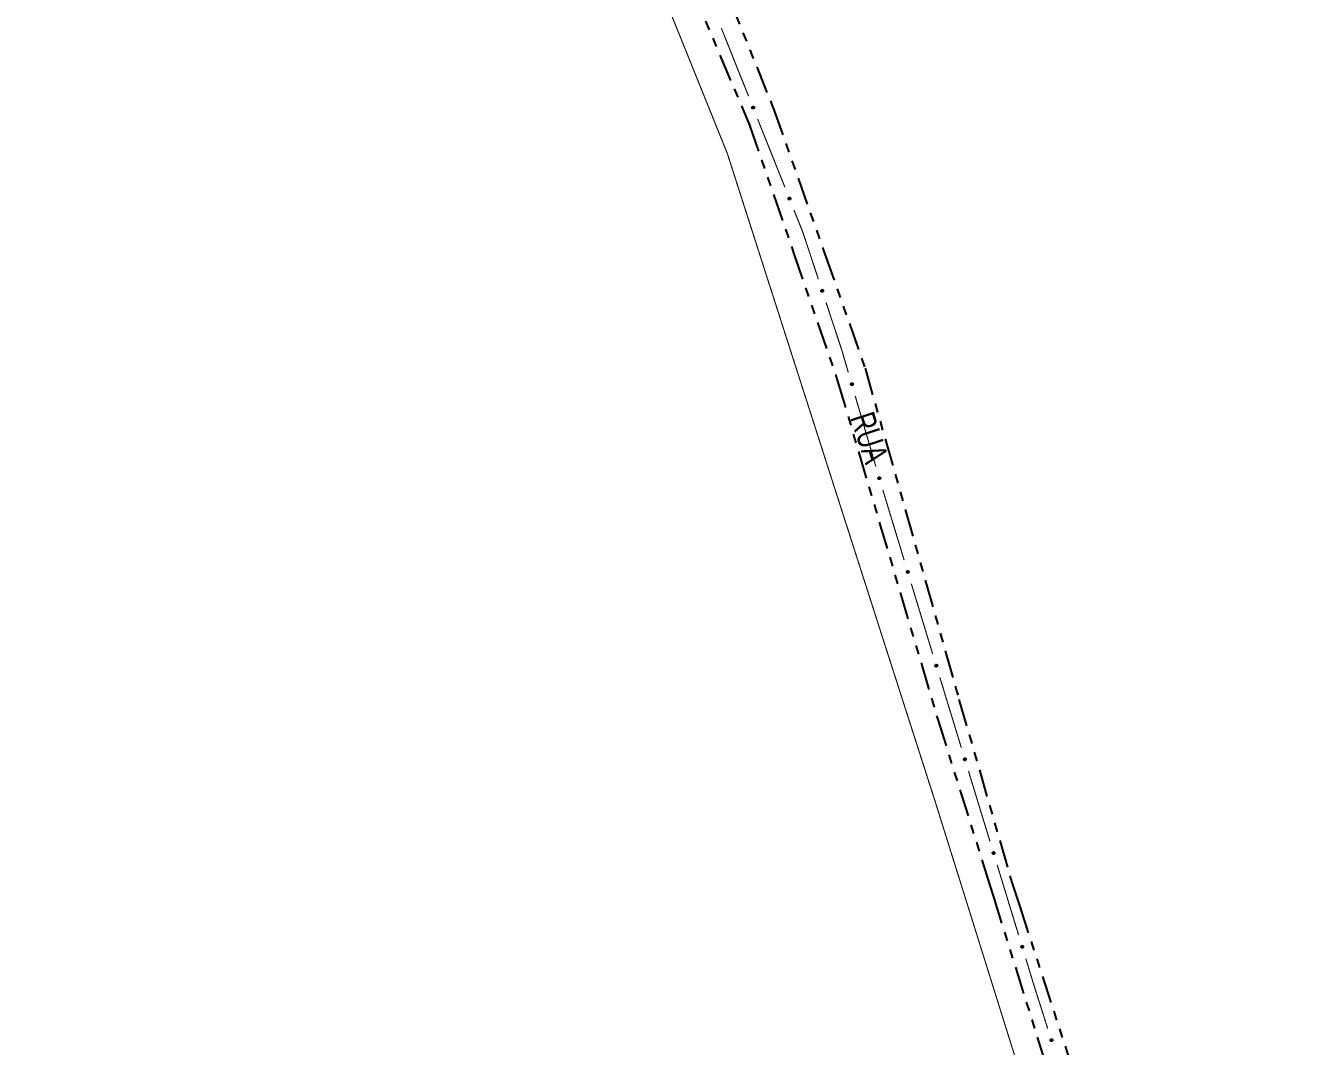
# Model space of a CAD drawing. Extents: x 212200 to 214553, y 4880545 to 4882659.
# Drawn here: x 213496.6 to 213706.3, y 4881930.2 to 4882096.9 of the extents above; entities that cross this region are included whole.
import ezdxf

# ---------------------------------------------------------------- set-up
doc = ezdxf.new("R2010")
doc.units = 0
doc.header["$LTSCALE"] = 1.5
doc.header["$MEASUREMENT"] = 0
doc.linetypes.add('TRACO_25', pattern=[8, 3, -1, 1, -1, 1, -1])
for name, color, linetype in [('RU-QUADRA', 210, 'CONTINUOUS'), ('SV-EIXO-RUA-N-PAV', 6, 'CONTINUOUS'), ('SV-RUA-NAO-PAV', 7, 'CONTINUOUS'), ('SV-TXT-RUA-N-PAV', 7, 'CONTINUOUS')]:
    doc.layers.add(name, color=color, linetype=linetype)
doc.styles.add('ARIAL', font='ARIAL.SHX')

msp = doc.modelspace()

# ---------------------------------------------------------------- linework, layer by layer
at = {"layer": 'RU-QUADRA', "linetype": 'Continuous', "const_width": 0.18, "flags": 128}
msp.add_lwpolyline([(213589.483479, 4882129.917046), (213611.222499, 4882076.068097), (213645.127392, 4881970.364606), (213677.320817, 4881867.484334), (213699.574662, 4881811.211047), (213523.77, 4881775.09), (213487.36, 4881768.02), (213476.5, 4881765.91), (213448.68, 4881760.51), (213438.9, 4881758.61), (213426.44, 4881757.34), (213420.13, 4881796.67), (213418.11, 4881834.36), (213405.88, 4881899.45), (213398.99, 4881925.25), (213398.44, 4881927.31), (213392.77, 4881966.88), (213383.49, 4882024.07), (213380.17, 4882042.2), (213377.26, 4882058.16), (213375.61, 4882067.16), (213369.86, 4882089.67), (213429.802243, 4882111.445881)], dxfattribs=at)
at = {"layer": 'SV-EIXO-RUA-N-PAV', "const_width": 0.18}
for points in [[(213610.240509, 4882096.552066), (213614.690284, 4882085.407583)], [(213616.173543, 4882081.692756), (213620.623318, 4882070.548273)], [(213622.106577, 4882066.833445), (213623.219021, 4882064.047325)], [(213623.219021, 4882064.047325), (213623.578995, 4882063.145767)], [(213623.578995, 4882063.145767), (213626.097068, 4882055.521602)], [(213627.351521, 4882051.723398), (213629.860426, 4882044.126991)], [(213629.860426, 4882044.126991), (213629.967406, 4882043.803078)], [(213629.967406, 4882043.803078), (213630.993085, 4882040.290904)], [(213632.11439, 4882036.451285), (213635.478304, 4882024.932427)], [(213636.628275, 4882021.101348), (213640.116431, 4882009.619503)], [(213641.279149, 4882005.792221), (213644.185945, 4881996.224017)], [(213644.185945, 4881996.224017), (213644.341331, 4881995.71254)], [(213644.341331, 4881995.71254), (213644.769787, 4881994.311132)], [(213645.93928, 4881990.485915), (213649.447759, 4881979.010264)], [(213650.617252, 4881975.185047), (213654.125732, 4881963.709395)], [(213655.295225, 4881959.884178), (213658.803704, 4881948.408527)], [(213659.973197, 4881944.58331), (213661.14269, 4881940.758093)], [(213661.14269, 4881940.758093), (213661.377094, 4881939.991399)], [(213661.377094, 4881939.991399), (213663.562515, 4881933.132894)]]:
    msp.add_lwpolyline(points, dxfattribs=at)
at = {"layer": 'SV-EIXO-RUA-N-PAV'}
for points in [[(213615.480867, 4882083.724426), (213615.526078, 4882083.705771), (213615.56112, 4882083.680493), (213615.584278, 4882083.650997), (213615.597946, 4882083.619597), (213615.608311, 4882083.585898), (213615.611265, 4882083.549617), (213615.605625, 4882083.508623), (213615.587229, 4882083.463139), (213615.558975, 4882083.428944), (213615.531273, 4882083.404692), (213615.499351, 4882083.388555), (213615.466445, 4882083.379034), (213615.428657, 4882083.377212), (213615.387169, 4882083.383334), (213615.341881, 4882083.402938), (213615.307697, 4882083.427956), (213615.286046, 4882083.457073), (213615.270026, 4882083.489268), (213615.259856, 4882083.523799), (213615.257162, 4882083.55943), (213615.263401, 4882083.601191), (213615.283342, 4882083.645634), (213615.307905, 4882083.680013), (213615.336711, 4882083.702067), (213615.368762, 4882083.717125), (213615.402435, 4882083.727932), (213615.438782, 4882083.73242), (213615.480867, 4882083.724426)], [(213621.413901, 4882068.865116), (213621.459112, 4882068.846461), (213621.494154, 4882068.821182), (213621.517312, 4882068.791687), (213621.53098, 4882068.760287), (213621.541345, 4882068.726588), (213621.5443, 4882068.690307), (213621.538659, 4882068.649312), (213621.520263, 4882068.603828), (213621.492009, 4882068.569633), (213621.464307, 4882068.545382), (213621.432385, 4882068.529244), (213621.399479, 4882068.519724), (213621.361691, 4882068.517901), (213621.320203, 4882068.524024), (213621.274915, 4882068.543628), (213621.240731, 4882068.568645), (213621.21908, 4882068.597763), (213621.20306, 4882068.629957), (213621.19289, 4882068.664488), (213621.190196, 4882068.700119), (213621.196435, 4882068.74188), (213621.216376, 4882068.786323), (213621.240939, 4882068.820702), (213621.269745, 4882068.842756), (213621.301796, 4882068.857815), (213621.335469, 4882068.868622), (213621.371816, 4882068.87311), (213621.413901, 4882068.865116)], [(213626.783761, 4882053.793455), (213626.827753, 4882053.772083), (213626.861192, 4882053.744719), (213626.882512, 4882053.713869), (213626.894244, 4882053.681695), (213626.902539, 4882053.647428), (213626.90328, 4882053.611034), (213626.895155, 4882053.570459), (213626.874026, 4882053.526179), (213626.843743, 4882053.493767), (213626.814617, 4882053.471246), (213626.781772, 4882053.457081), (213626.748348, 4882053.44958), (213626.710519, 4882053.450061), (213626.669481, 4882053.458696), (213626.625469, 4882053.48102), (213626.592871, 4882053.508071), (213626.573032, 4882053.538452), (213626.559001, 4882053.571562), (213626.550951, 4882053.606648), (213626.55043, 4882053.642377), (213626.559199, 4882053.683681), (213626.581808, 4882053.726828), (213626.608417, 4882053.759649), (213626.638512, 4882053.779909), (213626.67142, 4882053.792989), (213626.705688, 4882053.801727), (213626.742241, 4882053.803995), (213626.783761, 4882053.793455)], [(213631.619127, 4882038.539873), (213631.662347, 4882038.516981), (213631.694812, 4882038.488468), (213631.715044, 4882038.456894), (213631.725647, 4882038.42433), (213631.732743, 4882038.389795), (213631.732215, 4882038.353397), (213631.722681, 4882038.31313), (213631.700021, 4882038.269613), (213631.668627, 4882038.238276), (213631.638733, 4882038.216784), (213631.605415, 4882038.203773), (213631.57175, 4882038.197442), (213631.53396, 4882038.19924), (213631.493248, 4882038.209301), (213631.450041, 4882038.233145), (213631.418406, 4882038.261316), (213631.399638, 4882038.29237), (213631.386769, 4882038.325949), (213631.379947, 4882038.361294), (213631.380672, 4882038.39702), (213631.390875, 4882038.437993), (213631.414974, 4882038.480326), (213631.442711, 4882038.512199), (213631.473493, 4882038.531398), (213631.506837, 4882038.543323), (213631.54139, 4882038.550861), (213631.577999, 4882038.551854), (213631.619127, 4882038.539873)], [(213636.110478, 4882023.184464), (213636.153943, 4882023.16204), (213636.186714, 4882023.133879), (213636.207286, 4882023.102526), (213636.218241, 4882023.070079), (213636.225709, 4882023.035622), (213636.225574, 4882022.999221), (213636.216476, 4882022.958853), (213636.194287, 4882022.915094), (213636.163234, 4882022.883419), (213636.133574, 4882022.861606), (213636.100398, 4882022.848235), (213636.066803, 4882022.841541), (213636.028996, 4882022.842931), (213635.988177, 4882022.852551), (213635.944716, 4882022.875927), (213635.912778, 4882022.903755), (213635.893676, 4882022.934605), (213635.880445, 4882022.968042), (213635.873242, 4882023.003312), (213635.87358, 4882023.039043), (213635.88334, 4882023.080124), (213635.90698, 4882023.122715), (213635.934372, 4882023.154886), (213635.964945, 4882023.174416), (213635.998158, 4882023.186701), (213636.032627, 4882023.194612), (213636.069224, 4882023.196), (213636.110478, 4882023.184464)], [(213640.761352, 4882007.875336), (213640.804817, 4882007.852913), (213640.837588, 4882007.824752), (213640.85816, 4882007.793398), (213640.869115, 4882007.760952), (213640.876583, 4882007.726495), (213640.876448, 4882007.690094), (213640.86735, 4882007.649726), (213640.845161, 4882007.605967), (213640.814108, 4882007.574292), (213640.784448, 4882007.552479), (213640.751272, 4882007.539108), (213640.717677, 4882007.532414), (213640.67987, 4882007.533804), (213640.639051, 4882007.543424), (213640.59559, 4882007.5668), (213640.563652, 4882007.594628), (213640.54455, 4882007.625478), (213640.531319, 4882007.658915), (213640.524116, 4882007.694185), (213640.524454, 4882007.729916), (213640.534214, 4882007.770997), (213640.557854, 4882007.813588), (213640.585246, 4882007.845759), (213640.615819, 4882007.865289), (213640.649032, 4882007.877574), (213640.683501, 4882007.885485), (213640.720098, 4882007.886873), (213640.761352, 4882007.875336)], [(213645.417795, 4881992.56811), (213645.4613, 4881992.545764), (213645.49412, 4881992.517661), (213645.514748, 4881992.486344), (213645.52576, 4881992.453917), (213645.53329, 4881992.419473), (213645.533219, 4881992.383072), (213645.524192, 4881992.342688), (213645.502081, 4881992.29889), (213645.471084, 4881992.26716), (213645.441462, 4881992.245294), (213645.40831, 4881992.231865), (213645.374727, 4881992.225111), (213645.336918, 4881992.226434), (213645.296082, 4881992.235982), (213645.25258, 4881992.259281), (213645.220592, 4881992.287052), (213645.201436, 4881992.317868), (213645.188145, 4881992.351282), (213645.18088, 4881992.386539), (213645.181155, 4881992.422271), (213645.190842, 4881992.463369), (213645.214407, 4881992.506001), (213645.241742, 4881992.538221), (213645.27228, 4881992.557805), (213645.305471, 4881992.570149), (213645.339926, 4881992.578121), (213645.37652, 4881992.579574), (213645.417795, 4881992.56811)], [(213650.095768, 4881977.267242), (213650.139273, 4881977.244895), (213650.172093, 4881977.216793), (213650.192721, 4881977.185476), (213650.203733, 4881977.153048), (213650.211262, 4881977.118605), (213650.211192, 4881977.082204), (213650.202164, 4881977.04182), (213650.180054, 4881976.998021), (213650.149056, 4881976.966292), (213650.119435, 4881976.944426), (213650.086283, 4881976.930996), (213650.0527, 4881976.924243), (213650.014891, 4881976.925566), (213649.974055, 4881976.935114), (213649.930552, 4881976.958413), (213649.898565, 4881976.986184), (213649.879408, 4881977.017), (213649.866118, 4881977.050414), (213649.858852, 4881977.08567), (213649.859127, 4881977.121402), (213649.868815, 4881977.1625), (213649.89238, 4881977.205133), (213649.919714, 4881977.237353), (213649.950252, 4881977.256937), (213649.983444, 4881977.269281), (213650.017899, 4881977.277253), (213650.054493, 4881977.278705), (213650.095768, 4881977.267242)], [(213654.77374, 4881961.966374), (213654.817245, 4881961.944027), (213654.850065, 4881961.915925), (213654.870693, 4881961.884607), (213654.881705, 4881961.85218), (213654.889235, 4881961.817736), (213654.889164, 4881961.781335), (213654.880137, 4881961.740951), (213654.858026, 4881961.697153), (213654.827029, 4881961.665423), (213654.797407, 4881961.643558), (213654.764255, 4881961.630128), (213654.730672, 4881961.623374), (213654.692863, 4881961.624698), (213654.652027, 4881961.634245), (213654.608525, 4881961.657544), (213654.576537, 4881961.685316), (213654.557381, 4881961.716131), (213654.54409, 4881961.749546), (213654.536825, 4881961.784802), (213654.5371, 4881961.820534), (213654.546787, 4881961.861632), (213654.570352, 4881961.904264), (213654.597686, 4881961.936484), (213654.628225, 4881961.956069), (213654.661416, 4881961.968412), (213654.695871, 4881961.976384), (213654.732465, 4881961.977837), (213654.77374, 4881961.966374)], [(213659.451713, 4881946.665505), (213659.495217, 4881946.643158), (213659.528038, 4881946.615056), (213659.548666, 4881946.583739), (213659.559678, 4881946.551312), (213659.567207, 4881946.516868), (213659.567137, 4881946.480467), (213659.558109, 4881946.440083), (213659.535999, 4881946.396284), (213659.505001, 4881946.364555), (213659.47538, 4881946.342689), (213659.442228, 4881946.32926), (213659.408645, 4881946.322506), (213659.370836, 4881946.323829), (213659.33, 4881946.333377), (213659.286497, 4881946.356676), (213659.25451, 4881946.384447), (213659.235353, 4881946.415263), (213659.222063, 4881946.448677), (213659.214797, 4881946.483934), (213659.215072, 4881946.519665), (213659.22476, 4881946.560763), (213659.248325, 4881946.603396), (213659.275659, 4881946.635616), (213659.306197, 4881946.6552), (213659.339389, 4881946.667544), (213659.373844, 4881946.675516), (213659.410438, 4881946.676968), (213659.451713, 4881946.665505)], [(213664.230985, 4881931.397617), (213664.27475, 4881931.375783), (213664.307898, 4881931.348069), (213664.328893, 4881931.316997), (213664.340286, 4881931.284701), (213664.34822, 4881931.250349), (213664.348578, 4881931.213949), (213664.340026, 4881931.173462), (213664.318433, 4881931.129406), (213664.28781, 4881931.097315), (213664.258448, 4881931.075102), (213664.225456, 4881931.061283), (213664.191955, 4881931.054135), (213664.154133, 4881931.055013), (213664.113188, 4881931.06408), (213664.069414, 4881931.086865), (213664.037102, 4881931.114258), (213664.017584, 4881931.144847), (213664.003902, 4881931.178102), (213663.996222, 4881931.213271), (213663.996077, 4881931.249003), (213664.00528, 4881931.290212), (213664.028342, 4881931.333119), (213664.055295, 4881931.365658), (213664.085601, 4881931.385601), (213664.118645, 4881931.398334), (213664.153003, 4881931.406711), (213664.189578, 4881931.408594), (213664.230985, 4881931.397617)]]:
    msp.add_lwpolyline(points, close=True, dxfattribs=at)
for points in [[(213615.257162, 4882083.55943), (213615.341881, 4882083.402938)], [(213615.259856, 4882083.523799), (213615.307697, 4882083.427956)], [(213615.260708, 4882083.537819), (213615.321955, 4882083.421224)], [(213615.263401, 4882083.601191), (213615.387169, 4882083.383334)], [(213615.264533, 4882083.576078), (213615.361217, 4882083.400169)], [(213615.276216, 4882083.620413), (213615.406309, 4882083.38291)], [(213615.283342, 4882083.645634), (213615.428657, 4882083.377212)], [(213615.295498, 4882083.660436), (213615.444823, 4882083.382126)], [(213615.307905, 4882083.680013), (213615.466445, 4882083.379034)], [(213615.322881, 4882083.687532), (213615.481313, 4882083.386411)], [(213615.336711, 4882083.702067), (213615.499351, 4882083.388555)], [(213615.353299, 4882083.707023), (213615.512233, 4882083.397288)], [(213615.368762, 4882083.717125), (213615.531273, 4882083.404692)], [(213615.388021, 4882083.719418), (213615.544935, 4882083.422099)], [(213615.402435, 4882083.727932), (213615.558975, 4882083.428944)], [(213615.422232, 4882083.725731), (213615.571812, 4882083.450462)], [(213615.438782, 4882083.73242), (213615.587229, 4882083.463139)], [(213615.458467, 4882083.726976), (213615.593373, 4882083.488456)], [(213615.480867, 4882083.724426), (213615.605625, 4882083.508623)], [(213615.505081, 4882083.713264), (213615.605312, 4882083.535832)], [(213615.526078, 4882083.705771), (213615.611265, 4882083.549617)], [(213615.546116, 4882083.691447), (213615.60559, 4882083.575613)], [(213615.56112, 4882083.680493), (213615.608311, 4882083.585898)], [(213621.190196, 4882068.700119), (213621.274915, 4882068.543628)], [(213621.19289, 4882068.664488), (213621.240731, 4882068.568645)], [(213621.193743, 4882068.678509), (213621.254989, 4882068.561914)], [(213621.196435, 4882068.74188), (213621.320203, 4882068.524024)], [(213621.197567, 4882068.716768), (213621.294251, 4882068.540858)], [(213621.20925, 4882068.761103), (213621.339343, 4882068.5236)], [(213621.216376, 4882068.786323), (213621.361691, 4882068.517901)], [(213621.228532, 4882068.801126), (213621.377857, 4882068.522816)], [(213621.240939, 4882068.820702), (213621.399479, 4882068.519724)], [(213621.255915, 4882068.828221), (213621.414347, 4882068.527101)], [(213621.269745, 4882068.842756), (213621.432385, 4882068.529244)], [(213621.286333, 4882068.847713), (213621.445267, 4882068.537977)], [(213621.301796, 4882068.857815), (213621.464307, 4882068.545382)], [(213621.321055, 4882068.860107), (213621.477969, 4882068.562789)], [(213621.335469, 4882068.868622), (213621.492009, 4882068.569633)], [(213621.355266, 4882068.866421), (213621.504846, 4882068.591151)], [(213621.371816, 4882068.87311), (213621.520263, 4882068.603828)], [(213621.391501, 4882068.867665), (213621.526407, 4882068.629146)], [(213621.413901, 4882068.865116), (213621.538659, 4882068.649312)], [(213621.438115, 4882068.853953), (213621.538346, 4882068.676521)], [(213621.459112, 4882068.846461), (213621.5443, 4882068.690307)], [(213621.47915, 4882068.832137), (213621.538624, 4882068.716303)], [(213621.494154, 4882068.821182), (213621.541345, 4882068.726588)], [(213626.55043, 4882053.642377), (213626.625469, 4882053.48102)], [(213626.550951, 4882053.606648), (213626.592871, 4882053.508071)], [(213626.552655, 4882053.620591), (213626.606693, 4882053.500485)], [(213626.558801, 4882053.658546), (213626.644601, 4882053.477079)], [(213626.559199, 4882053.683681), (213626.669481, 4882053.458696)], [(213626.57316, 4882053.702088), (213626.688559, 4882053.457109)], [(213626.581808, 4882053.726828), (213626.710519, 4882053.450061)], [(213626.594842, 4882053.740864), (213626.726954, 4882053.453983)], [(213626.608417, 4882053.759649), (213626.748348, 4882053.44958)], [(213626.623823, 4882053.766242), (213626.763637, 4882053.456039)], [(213626.638512, 4882053.779909), (213626.781772, 4882053.457081)], [(213626.655371, 4882053.783847), (213626.795162, 4882053.465014)], [(213626.67142, 4882053.792989), (213626.814617, 4882053.471246)], [(213626.690782, 4882053.794105), (213626.829313, 4882053.487789)], [(213626.705688, 4882053.801727), (213626.843743, 4882053.493767)], [(213626.725314, 4882053.798325), (213626.857866, 4882053.514464)], [(213626.742241, 4882053.803995), (213626.874026, 4882053.526179)], [(213626.761557, 4882053.797362), (213626.881699, 4882053.551076)], [(213626.783761, 4882053.793455), (213626.895155, 4882053.570459)], [(213626.807251, 4882053.78084), (213626.896499, 4882053.597637)], [(213626.827753, 4882053.772083), (213626.90328, 4882053.611034)], [(213626.846882, 4882053.756566), (213626.899197, 4882053.637328)], [(213626.861192, 4882053.744719), (213626.902539, 4882053.647428)], [(213631.390875, 4882038.437993), (213631.493248, 4882038.209301)], [(213631.405469, 4882038.455902), (213631.512259, 4882038.20705)], [(213631.414974, 4882038.480326), (213631.53396, 4882038.19924)], [(213631.428489, 4882038.493898), (213631.550522, 4882038.202587)], [(213631.442711, 4882038.512199), (213631.57175, 4882038.197442)], [(213631.458337, 4882038.518252), (213631.587255, 4882038.203364)], [(213631.473493, 4882038.531398), (213631.605415, 4882038.203773)], [(213631.490479, 4882038.534746), (213631.619073, 4882038.211234)], [(213631.506837, 4882038.543323), (213631.638733, 4882038.216784)], [(213631.526227, 4882038.543764), (213631.653997, 4882038.232805)], [(213631.54139, 4882038.550861), (213631.668627, 4882038.238276)], [(213631.560885, 4882038.546778), (213631.683462, 4882038.258468)], [(213631.577999, 4882038.551854), (213631.700021, 4882038.269613)], [(213631.597073, 4882038.544552), (213631.708557, 4882038.294227)], [(213631.619127, 4882038.539873), (213631.722681, 4882038.31313)], [(213631.642163, 4882038.526447), (213631.724971, 4882038.340245)], [(213631.662347, 4882038.516981), (213631.732215, 4882038.353397)], [(213631.680924, 4882038.500807), (213631.729051, 4882038.379817)], [(213631.694812, 4882038.488468), (213631.732743, 4882038.389795)], [(213631.379947, 4882038.361294), (213631.418406, 4882038.261316)], [(213631.380672, 4882038.39702), (213631.450041, 4882038.233145)], [(213631.382136, 4882038.375169), (213631.431955, 4882038.253252)], [(213631.389601, 4882038.412887), (213631.469024, 4882038.22854)], [(213635.873242, 4882023.003312), (213635.912778, 4882022.903755)], [(213635.87358, 4882023.039043), (213635.944716, 4882022.875927)], [(213635.87528, 4882023.017209), (213635.926414, 4882022.895838)], [(213635.882337, 4882023.055006), (213635.963747, 4882022.871527)], [(213635.88334, 4882023.080124), (213635.988177, 4882022.852551)], [(213635.89774, 4882023.09819), (213636.007212, 4882022.850505)], [(213635.90698, 4882023.122715), (213636.028996, 4882022.842931)], [(213635.920348, 4882023.136432), (213636.045521, 4882022.846456)], [(213635.934372, 4882023.154886), (213636.066803, 4882022.841541)], [(213635.949931, 4882023.161107), (213636.082243, 4882022.84763)], [(213635.964945, 4882023.174416), (213636.100398, 4882022.848235)], [(213635.981894, 4882023.177947), (213636.113974, 4882022.855843)], [(213635.998158, 4882023.186701), (213636.133574, 4882022.861606)], [(213636.017542, 4882023.187351), (213636.148664, 4882022.877791)], [(213636.032627, 4882023.194612), (213636.163234, 4882022.883419)], [(213636.052165, 4882023.190739), (213636.17785, 4882022.903771)], [(213636.069224, 4882023.196), (213636.194287, 4882022.915094)], [(213636.088375, 4882023.188904), (213636.202557, 4882022.939799)], [(213636.110478, 4882023.184464), (213636.216476, 4882022.958853)], [(213636.133658, 4882023.171287), (213636.218472, 4882022.985991)], [(213636.153943, 4882023.16204), (213636.225574, 4882022.999221)], [(213636.172693, 4882023.146067), (213636.222125, 4882023.025605)], [(213636.186714, 4882023.133879), (213636.225709, 4882023.035622)], [(213640.524116, 4882007.694185), (213640.563652, 4882007.594628)], [(213640.524454, 4882007.729916), (213640.59559, 4882007.5668)], [(213640.526154, 4882007.708082), (213640.577288, 4882007.586711)], [(213640.533211, 4882007.745879), (213640.614621, 4882007.5624)], [(213640.534214, 4882007.770997), (213640.639051, 4882007.543424)], [(213640.548614, 4882007.789063), (213640.658086, 4882007.541378)], [(213640.557854, 4882007.813588), (213640.67987, 4882007.533804)], [(213640.571223, 4882007.827305), (213640.696395, 4882007.537329)], [(213640.585246, 4882007.845759), (213640.717677, 4882007.532414)], [(213640.600805, 4882007.85198), (213640.733117, 4882007.538503)], [(213640.615819, 4882007.865289), (213640.751272, 4882007.539108)], [(213640.632768, 4882007.86882), (213640.764848, 4882007.546716)], [(213640.649032, 4882007.877574), (213640.784448, 4882007.552479)], [(213640.668416, 4882007.878224), (213640.799538, 4882007.568664)], [(213640.683501, 4882007.885485), (213640.814108, 4882007.574292)], [(213640.703039, 4882007.881612), (213640.828724, 4882007.594644)], [(213640.720098, 4882007.886873), (213640.845161, 4882007.605967)], [(213640.739249, 4882007.879777), (213640.853431, 4882007.630672)], [(213640.761352, 4882007.875336), (213640.86735, 4882007.649726)], [(213640.784532, 4882007.86216), (213640.869346, 4882007.676864)], [(213640.804817, 4882007.852913), (213640.876448, 4882007.690094)], [(213640.823567, 4882007.83694), (213640.872999, 4882007.716478)], [(213640.837588, 4882007.824752), (213640.876583, 4882007.726495)], [(213645.18088, 4881992.386539), (213645.220592, 4881992.287052)], [(213645.181155, 4881992.422271), (213645.25258, 4881992.259281)], [(213645.182894, 4881992.40044), (213645.234242, 4881992.279159)], [(213645.189884, 4881992.438249), (213645.271619, 4881992.254915)], [(213645.190842, 4881992.463369), (213645.296082, 4881992.235982)], [(213645.20521, 4881992.48146), (213645.315121, 4881992.23397)], [(213645.214407, 4881992.506001), (213645.336918, 4881992.226434)], [(213645.227751, 4881992.519743), (213645.353437, 4881992.229989)], [(213645.241742, 4881992.538221), (213645.374727, 4881992.225111)], [(213645.25729, 4881992.544469), (213645.390157, 4881992.231227)], [(213645.27228, 4881992.557805), (213645.40831, 4881992.231865)], [(213645.289223, 4881992.561367), (213645.421873, 4881992.239497)], [(213645.305471, 4881992.570149), (213645.441462, 4881992.245294)], [(213645.324854, 4881992.570833), (213645.456524, 4881992.261506)], [(213645.339926, 4881992.578121), (213645.471084, 4881992.26716)], [(213645.359471, 4881992.574283), (213645.485664, 4881992.287537)], [(213645.37652, 4881992.579574), (213645.502081, 4881992.29889)], [(213645.395684, 4881992.572512), (213645.510307, 4881992.323609)], [(213645.417795, 4881992.56811), (213645.524192, 4881992.342688)], [(213645.440998, 4881992.554975), (213645.526141, 4881992.369829)], [(213645.4613, 4881992.545764), (213645.533219, 4881992.383072)], [(213645.480078, 4881992.529825), (213645.529723, 4881992.40945)], [(213645.49412, 4881992.517661), (213645.53329, 4881992.419473)], [(213649.858852, 4881977.08567), (213649.898565, 4881976.986184)], [(213649.859127, 4881977.121402), (213649.930552, 4881976.958413)], [(213649.860867, 4881977.099572), (213649.912215, 4881976.978291)], [(213649.867856, 4881977.137381), (213649.949591, 4881976.954046)], [(213649.868815, 4881977.1625), (213649.974055, 4881976.935114)], [(213649.883183, 4881977.180592), (213649.993094, 4881976.933102)], [(213649.89238, 4881977.205133), (213650.014891, 4881976.925566)], [(213649.905723, 4881977.218874), (213650.031409, 4881976.92912)], [(213649.919714, 4881977.237353), (213650.0527, 4881976.924243)], [(213649.935262, 4881977.243601), (213650.068129, 4881976.930359)], [(213649.950252, 4881977.256937), (213650.086283, 4881976.930996)], [(213649.967195, 4881977.260498), (213650.099846, 4881976.938629)], [(213649.983444, 4881977.269281), (213650.119435, 4881976.944426)], [(213650.002826, 4881977.269965), (213650.134496, 4881976.960637)], [(213650.017899, 4881977.277253), (213650.149056, 4881976.966292)], [(213650.037443, 4881977.273414), (213650.163636, 4881976.986669)], [(213650.054493, 4881977.278705), (213650.180054, 4881976.998021)], [(213650.073656, 4881977.271644), (213650.18828, 4881977.022741)], [(213650.095768, 4881977.267242), (213650.202164, 4881977.04182)], [(213650.118971, 4881977.254107), (213650.204113, 4881977.068961)], [(213650.139273, 4881977.244895), (213650.211192, 4881977.082204)], [(213650.158051, 4881977.228956), (213650.207695, 4881977.108581)], [(213650.172093, 4881977.216793), (213650.211262, 4881977.118605)], [(213654.536825, 4881961.784802), (213654.576537, 4881961.685316)], [(213654.5371, 4881961.820534), (213654.608525, 4881961.657544)], [(213654.538839, 4881961.798703), (213654.590187, 4881961.677423)], [(213654.545829, 4881961.836512), (213654.627564, 4881961.653178)], [(213654.546787, 4881961.861632), (213654.652027, 4881961.634245)], [(213654.561155, 4881961.879723), (213654.671066, 4881961.632233)], [(213654.570352, 4881961.904264), (213654.692863, 4881961.624698)], [(213654.583696, 4881961.918006), (213654.709382, 4881961.628252)], [(213654.597686, 4881961.936484), (213654.730672, 4881961.623374)], [(213654.613235, 4881961.942733), (213654.746102, 4881961.62949)], [(213654.628225, 4881961.956069), (213654.764255, 4881961.630128)], [(213654.645168, 4881961.95963), (213654.777818, 4881961.63776)], [(213654.661416, 4881961.968412), (213654.797407, 4881961.643558)], [(213654.680799, 4881961.969097), (213654.812469, 4881961.659769)], [(213654.695871, 4881961.976384), (213654.827029, 4881961.665423)], [(213654.715416, 4881961.972546), (213654.841609, 4881961.685801)], [(213654.732465, 4881961.977837), (213654.858026, 4881961.697153)], [(213654.751629, 4881961.970775), (213654.866252, 4881961.721872)], [(213654.77374, 4881961.966374), (213654.880137, 4881961.740951)], [(213654.796943, 4881961.953238), (213654.882086, 4881961.768092)], [(213654.817245, 4881961.944027), (213654.889164, 4881961.781335)], [(213654.836023, 4881961.928088), (213654.885668, 4881961.807713)], [(213654.850065, 4881961.915925), (213654.889235, 4881961.817736)], [(213659.214797, 4881946.483934), (213659.25451, 4881946.384447)], [(213659.215072, 4881946.519665), (213659.286497, 4881946.356676)], [(213659.216812, 4881946.497835), (213659.26816, 4881946.376554)], [(213659.223801, 4881946.535644), (213659.305536, 4881946.35231)], [(213659.22476, 4881946.560763), (213659.33, 4881946.333377)], [(213659.239128, 4881946.578855), (213659.349039, 4881946.331365)], [(213659.248325, 4881946.603396), (213659.370836, 4881946.323829)], [(213659.261668, 4881946.617138), (213659.387354, 4881946.327384)], [(213659.275659, 4881946.635616), (213659.408645, 4881946.322506)], [(213659.291207, 4881946.641864), (213659.424074, 4881946.328622)], [(213659.306197, 4881946.6552), (213659.442228, 4881946.32926)], [(213659.32314, 4881946.658761), (213659.455791, 4881946.336892)], [(213659.339389, 4881946.667544), (213659.47538, 4881946.342689)], [(213659.358771, 4881946.668228), (213659.490441, 4881946.358901)], [(213659.373844, 4881946.675516), (213659.505001, 4881946.364555)], [(213659.393388, 4881946.671677), (213659.519581, 4881946.384932)], [(213659.410438, 4881946.676968), (213659.535999, 4881946.396284)], [(213659.429601, 4881946.669907), (213659.544225, 4881946.421004)], [(213659.451713, 4881946.665505), (213659.558109, 4881946.440083)], [(213659.474916, 4881946.65237), (213659.560058, 4881946.467224)], [(213659.495217, 4881946.643158), (213659.567137, 4881946.480467)], [(213659.513996, 4881946.627219), (213659.56364, 4881946.506845)], [(213659.528038, 4881946.615056), (213659.567207, 4881946.516868)], [(213663.996077, 4881931.249003), (213664.069414, 4881931.086865)], [(213663.996222, 4881931.213271), (213664.037102, 4881931.114258)], [(213663.998073, 4881931.227195), (213664.050844, 4881931.106527)], [(213664.004617, 4881931.265083), (213664.088503, 4881931.082723)], [(213664.00528, 4881931.290212), (213664.113188, 4881931.06408)], [(213664.019434, 4881931.308472), (213664.132249, 4881931.062292)], [(213664.028342, 4881931.333119), (213664.154133, 4881931.055013)], [(213664.041523, 4881931.347017), (213664.170609, 4881931.058762)], [(213664.055295, 4881931.365658), (213664.191955, 4881931.054135)], [(213664.070769, 4881931.372089), (213664.207312, 4881931.060432)], [(213664.085601, 4881931.385601), (213664.225456, 4881931.061283)], [(213664.102501, 4881931.389361), (213664.238929, 4881931.069074)], [(213664.118645, 4881931.398334), (213664.258448, 4881931.075102)], [(213664.138018, 4881931.399246), (213664.273318, 4881931.091489)], [(213664.153003, 4881931.406711), (213664.28781, 4881931.097315)], [(213664.172592, 4881931.403103), (213664.30215, 4881931.117862)], [(213664.189578, 4881931.408594), (213664.318433, 4881931.129406)], [(213664.208824, 4881931.401758), (213664.326367, 4881931.154221)], [(213664.230985, 4881931.397617), (213664.340026, 4881931.173462)], [(213664.254341, 4881931.384756), (213664.341656, 4881931.200624)], [(213664.27475, 4881931.375783), (213664.348578, 4881931.213949)], [(213664.293714, 4881931.360067), (213664.344771, 4881931.240284)], [(213664.307898, 4881931.348069), (213664.34822, 4881931.250349)]]:
    msp.add_lwpolyline(points, dxfattribs=at)
at = {"layer": 'SV-RUA-NAO-PAV', "linetype": 'TRACO_25'}
for points in [[(213580.674471, 4882188.782129, 5.802409), (213582.495876, 4882179.382466, 6.084881), (213607.055444, 4882112.464794, 6.427883), (213618.514904, 4882084.007875, 6.770885), (213618.789571, 4882083.325801, 6.770885), (213627.160437, 4882059.613216, 6.770885), (213633.735647, 4882040.987277, 6.337089), (213649.068449, 4881986.901428, 6.337089), (213657.687911, 4881957.010239, 6.226117), (213659.004507, 4881953.071519, 6.226117), (213668.309703, 4881924.367354, 6.226117), (213681.898899, 4881882.298208, 6.226117), (213683.629437, 4881877.273032, 8.062185), (213706.293041, 4881814.181873, 8.062185)], [(213605.316965, 4882103.175147, 6.498501), (213613.638989, 4882083.581077, 6.780973), (213614.860129, 4882080.705921, 6.780973), (213622.047725, 4882059.802396, 6.780973), (213629.246147, 4882038.867382, 5.630908), (213645.598715, 4881983.589409, 5.630908), (213654.067983, 4881956.684481, 5.630908), (213654.688397, 4881954.630345, 5.570379), (213664.209108, 4881924.209639, 5.570379)]]:
    msp.add_polyline3d(points, dxfattribs=at)

# ---------------------------------------------------------------- texts
at = {"layer": 'SV-TXT-RUA-N-PAV', "style": 'ARIAL', "width": 0.7}
msp.add_text('RUA', height=4, rotation=288, dxfattribs=at).set_placement((213631.266636, 4882032.95292))

doc.saveas('drawing.dxf')
